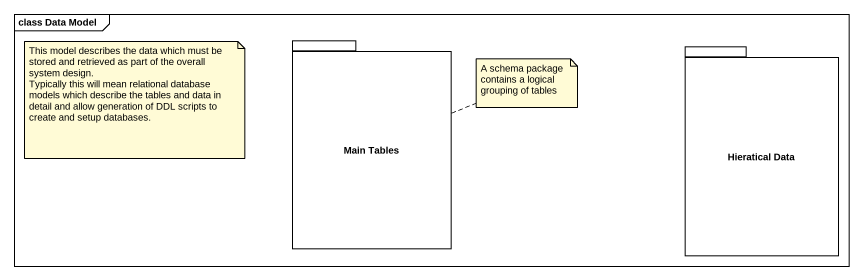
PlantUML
@startuml
mainframe class Data Model
package "Main Tables" as Main_Tables {
}
package "Hieratical Data" as Hieratical_Data {
}
note as N1
  This model describes the data which must be stored and retrieved as part of the overall system design.
  Typically this will mean relational database models which describe the tables and data in detail and allow generation of DDL scripts to create and setup databases.
end note
note right of Main_Tables : A schema package contains a logical grouping of tables
@enduml
